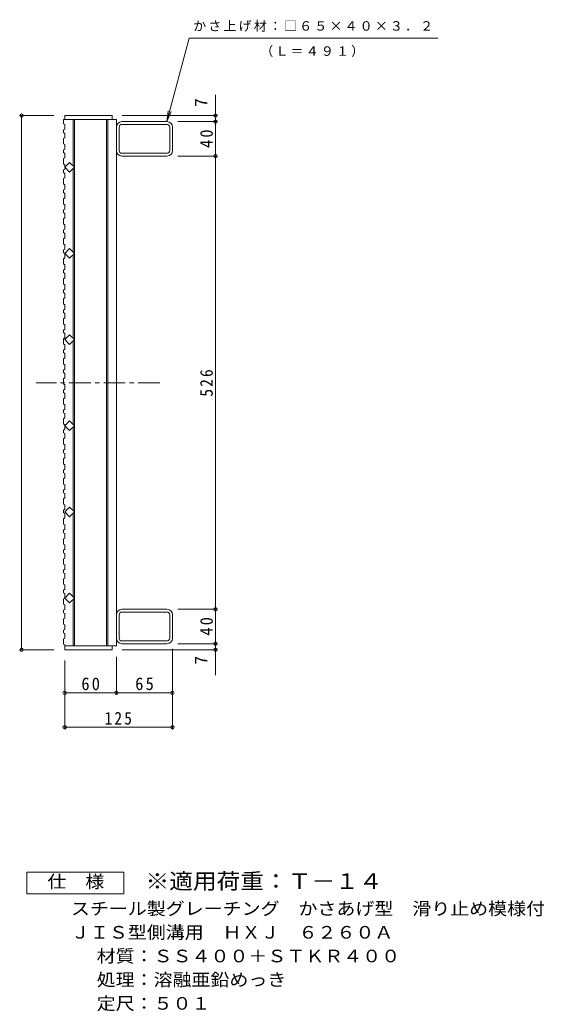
# Model space of a CAD drawing. Units: millimetres, scale not verified. Extents: x -707 to 809, y -686 to 677.
# Drawn here: x 201 to 809, y -513 to 638 of the extents above; entities that cross this region are included whole.
import ezdxf
from ezdxf.enums import TextEntityAlignment as Align

# ---------------------------------------------------------------- set-up
doc = ezdxf.new("R2010")
doc.units = ezdxf.units.MM
doc.header["$LTSCALE"] = 5
doc.header["$PDMODE"] = 32
doc.header["$PDSIZE"] = 4
doc.linetypes.add('CHAIN1', pattern=[8, 5, -1, 1, -1])
for name, color, linetype, lineweight in [('B-1', 2, 'Continuous', 9), ('B-2', 3, 'Continuous', 9), ('B-4', 7, 'Continuous', 9), ('B-A', 3, 'Continuous', 9), ('F-4_F-4ﾚｲﾔ', 2, 'Continuous', 9)]:
    doc.layers.add(name, color=color, linetype=linetype, lineweight=lineweight)
doc.layers.add('F-5_F-5ﾚｲﾔ', color=2, linetype='Continuous')
doc.styles.add('ＭＳ ゴシック', font='')
doc.styles.get('ＭＳ ゴシック').set_extended_font_data('MS Gothic')

msp = doc.modelspace()

# ---------------------------------------------------------------- linework, layer by layer
at = {"layer": 'B-1'}
for p, q in [((371.303, 519.419), (319.103, 519.419)), ((312.703, 513.019), (312.703, 485.819)), ((315.903, 485.819), (315.903, 513.019)), ((371.303, 516.219), (319.103, 516.219)), ((374.503, 485.819), (374.503, 513.019)), ((377.703, 485.819), (377.703, 513.019)), ((319.103, 482.619), (371.303, 482.619)), ((371.303, 479.419), (319.103, 479.419)), ((312.703, -52.981), (312.703, -80.181)), ((315.903, -52.981), (315.903, -80.181)), ((371.303, -46.581), (319.103, -46.581)), ((319.103, -49.781), (371.303, -49.781)), ((374.503, -52.981), (374.503, -80.181)), ((377.703, -52.981), (377.703, -80.181)), ((371.303, -83.381), (319.103, -83.381)), ((371.303, -86.581), (319.103, -86.581))]:
    msp.add_line(p, q, dxfattribs=at)
for centre, radius, start, end in [((319.103, 513.019), 6.4, 90, 180), ((371.303, 513.019), 6.4, 0, 90), ((319.103, 513.019), 3.2, 90, 180), ((371.303, 513.019), 3.2, 0, 90), ((319.103, 485.819), 6.4, 180, 270), ((319.103, 485.819), 3.2, 180, 270), ((371.303, 485.819), 6.4, 270, 0), ((371.303, 485.819), 3.2, 270, 0), ((319.103, -52.981), 6.4, 90, 180), ((319.103, -52.981), 3.2, 90, 180), ((371.303, -52.981), 6.4, 0, 90), ((371.303, -52.981), 3.2, 0, 90), ((319.103, -80.181), 6.4, 180, 270), ((319.103, -80.181), 3.2, 180, 270), ((371.303, -80.181), 3.2, 270, 0), ((371.303, -80.181), 6.4, 270, 0)]:
    msp.add_arc(centre, radius, start, end, dxfattribs=at)
at = {"layer": 'B-2'}
for p, q in [((251.203, 521.919), (312.703, 521.919)), ((252.703, 526.419), (307.703, 526.419)), ((252.703, 526.419), (252.703, 521.919)), ((262.703, 467.733), (262.703, 521.919)), ((264.203, 316.419), (264.203, 521.919)), ((301.203, 521.919), (301.203, 306.589)), ((302.703, 521.919), (302.703, 306.589)), ((307.703, 526.419), (307.703, 521.919)), ((312.703, 521.919), (312.703, 306.589)), ((262.703, 367.733), (262.703, 465.106)), ((262.703, 316.419), (262.703, 365.106)), ((262.703, 316.419), (262.703, 267.733)), ((264.203, 316.419), (264.203, -89.081)), ((301.203, -89.081), (301.203, 306.589)), ((302.703, -89.081), (302.703, 306.589)), ((312.703, -89.081), (312.703, 306.589)), ((262.703, 265.105), (262.703, 167.733)), ((262.703, 165.105), (262.703, 67.733)), ((262.703, 65.105), (262.703, -32.267)), ((262.703, -34.895), (262.703, -89.081)), ((252.703, -93.581), (252.703, -87.989)), ((252.703, -89.081), (312.703, -89.081)), ((307.703, -93.581), (307.703, -89.081)), ((252.703, -93.581), (307.703, -93.581))]:
    msp.add_line(p, q, dxfattribs=at)
at = {"layer": 'B-2', "linetype": 'CHAIN1'}
msp.add_line((363.042, 216.419), (219.679, 216.419), dxfattribs=at)
at = {"layer": 'B-2'}
for points in [[(264.017, 466.42), (258.36, 460.763), (252.703, 466.42), (258.36, 472.076)], [(264.017, 366.42), (258.36, 360.763), (252.703, 366.42), (258.36, 372.076)], [(264.017, 266.419), (258.36, 272.076), (252.703, 266.419), (258.36, 260.762)], [(264.017, 166.419), (258.36, 172.076), (252.703, 166.419), (258.36, 160.762)], [(264.017, 66.419), (258.36, 72.076), (252.703, 66.419), (258.36, 60.762)], [(264.017, -33.581), (258.36, -27.924), (252.703, -33.581), (258.36, -39.238)]]:
    msp.add_lwpolyline(points, close=True, dxfattribs=at)
at = {"layer": 'B-4'}
for p, q in [((371.303, 519.419), (397.294, 616.419)), ((397.294, 616.419), (685.673, 616.419)), ((427.703, -122.96), (427.703, 550.486)), ((371.303, 519.419), (372.934, 531.812)), ((371.303, 519.419), (376.086, 530.967)), ((240.203, 526.419), (201.203, 526.419)), ((202.703, -93.581), (202.703, 526.419)), ((319.203, 526.419), (429.203, 526.419)), ((383.803, 519.419), (429.203, 519.419)), ((383.803, 479.419), (429.203, 479.419)), ((383.803, -46.581), (429.203, -46.581)), ((383.803, -86.581), (429.203, -86.581)), ((240.203, -93.581), (201.203, -93.581)), ((312.703, -101.581), (312.703, -145.081)), ((319.203, -93.581), (429.203, -93.581)), ((377.703, -92.681), (377.703, -185.081)), ((252.703, -106.081), (252.703, -185.081)), ((252.703, -143.581), (377.703, -143.581)), ((252.703, -183.581), (377.703, -183.581))]:
    msp.add_line(p, q, dxfattribs=at)
for p in [(202.703, 526.419), (427.703, 526.419), (427.703, 519.419), (427.703, 479.419), (427.703, -46.581), (202.703, -93.581), (427.703, -86.581), (427.703, -93.581), (252.703, -143.581), (312.703, -143.581), (377.703, -143.581), (252.703, -183.581), (377.703, -183.581)]:
    msp.add_point(p, dxfattribs=at)
at = {"layer": 'B-A'}
for p, q in [((251.203, 521.919), (251.203, 516.889)), ((251.203, 516.889), (252.703, 515.889)), ((251.203, 509.776), (252.703, 510.776)), ((251.203, 509.776), (251.203, 506.776)), ((251.203, 506.776), (252.703, 505.776)), ((252.703, 510.776), (252.703, 515.889)), ((251.203, 499.663), (252.703, 500.663)), ((251.203, 499.663), (251.203, 493.663)), ((252.703, 505.776), (252.703, 500.663)), ((251.203, 493.663), (252.703, 492.663)), ((251.203, 486.55), (252.703, 487.55)), ((251.203, 486.55), (251.203, 483.55)), ((251.203, 483.55), (252.703, 482.55)), ((252.703, 487.55), (252.703, 492.663)), ((251.203, 476.437), (252.703, 477.437)), ((251.203, 476.437), (251.203, 470.437)), ((252.703, 482.55), (252.703, 477.437)), ((251.203, 470.437), (252.703, 469.437)), ((251.203, 463.324), (252.703, 464.324)), ((251.203, 463.324), (251.203, 460.324)), ((251.203, 460.324), (252.703, 459.324)), ((252.703, 464.324), (252.703, 469.437)), ((251.203, 453.211), (252.703, 454.211)), ((251.203, 453.211), (251.203, 447.211)), ((252.703, 459.324), (252.703, 454.211)), ((251.203, 447.211), (252.703, 446.211)), ((251.203, 440.098), (252.703, 441.098)), ((251.203, 440.098), (251.203, 437.098)), ((252.703, 441.098), (252.703, 446.211)), ((251.203, 437.098), (252.703, 436.098)), ((251.203, 429.985), (252.703, 430.985)), ((251.203, 429.985), (251.203, 423.985)), ((252.703, 436.098), (252.703, 430.985)), ((251.203, 423.985), (252.703, 422.985)), ((251.203, 416.872), (252.703, 417.872)), ((251.203, 416.872), (251.203, 413.872)), ((252.703, 417.872), (252.703, 422.985)), ((251.203, 413.872), (252.703, 412.872)), ((251.203, 406.759), (252.703, 407.759)), ((251.203, 406.759), (251.203, 400.759)), ((252.703, 412.872), (252.703, 407.759)), ((251.203, 400.759), (252.703, 399.759)), ((251.203, 393.646), (252.703, 394.646)), ((251.203, 393.646), (251.203, 390.646)), ((252.703, 394.646), (252.703, 399.759)), ((251.203, 390.646), (252.703, 389.646)), ((251.203, 383.533), (252.703, 384.533)), ((251.203, 383.533), (251.203, 377.533)), ((252.703, 389.646), (252.703, 384.533)), ((251.203, 377.533), (252.703, 376.533)), ((251.203, 370.42), (252.703, 371.42)), ((251.203, 370.42), (251.203, 367.42)), ((252.703, 371.42), (252.703, 376.533)), ((251.203, 367.42), (252.703, 366.42)), ((251.203, 360.307), (252.703, 361.307)), ((251.203, 360.307), (251.203, 354.307)), ((252.703, 366.42), (252.703, 361.307)), ((251.203, 354.307), (252.703, 353.307)), ((251.203, 347.194), (252.703, 348.194)), ((251.203, 347.194), (251.203, 344.193)), ((252.703, 348.194), (252.703, 353.307)), ((251.203, 344.193), (252.703, 343.194)), ((251.203, 337.08), (252.703, 338.08)), ((251.203, 337.08), (251.203, 331.081)), ((252.703, 343.194), (252.703, 338.08)), ((251.203, 331.081), (252.703, 330.08)), ((251.203, 323.967), (252.703, 324.968)), ((251.203, 323.967), (251.203, 320.967)), ((252.703, 324.968), (252.703, 330.08)), ((251.203, 320.967), (252.703, 319.968)), ((251.203, 313.854), (252.703, 314.854)), ((251.203, 313.854), (251.203, 307.854)), ((252.703, 319.968), (252.703, 314.854)), ((251.203, 307.854), (252.703, 306.854)), ((251.203, 300.741), (252.703, 301.741)), ((251.203, 300.741), (251.203, 297.741)), ((252.703, 301.741), (252.703, 306.854)), ((251.203, 297.741), (252.703, 296.741)), ((251.203, 290.628), (252.703, 291.628)), ((251.203, 290.628), (251.203, 284.628)), ((252.703, 296.741), (252.703, 291.628)), ((251.203, 284.628), (252.703, 283.628)), ((251.203, 277.515), (252.703, 278.515)), ((251.203, 277.515), (251.203, 274.515)), ((252.703, 278.515), (252.703, 283.628)), ((251.203, 274.515), (252.703, 273.515)), ((251.203, 267.402), (252.703, 268.402)), ((251.203, 267.402), (251.203, 261.402)), ((252.703, 273.515), (252.703, 268.402)), ((251.203, 261.402), (252.703, 260.402)), ((251.203, 254.289), (252.703, 255.289)), ((251.203, 254.289), (251.203, 251.289)), ((252.703, 255.289), (252.703, 260.402)), ((251.203, 251.289), (252.703, 250.289)), ((251.203, 244.176), (252.703, 245.176)), ((251.203, 244.176), (251.203, 238.176)), ((252.703, 250.289), (252.703, 245.176)), ((251.203, 238.176), (252.703, 237.176)), ((251.203, 231.063), (252.703, 232.063)), ((251.203, 231.063), (251.203, 228.063)), ((252.703, 232.063), (252.703, 237.176)), ((251.203, 228.063), (252.703, 227.063)), ((251.203, 220.95), (252.703, 221.95)), ((251.203, 220.95), (251.203, 214.95)), ((252.703, 227.063), (252.703, 221.95)), ((251.203, 214.95), (252.703, 213.95)), ((251.203, 207.837), (252.703, 208.837)), ((251.203, 207.837), (251.203, 204.837)), ((252.703, 208.837), (252.703, 213.95)), ((251.203, 204.837), (252.703, 203.837)), ((251.203, 197.724), (252.703, 198.724)), ((251.203, 197.724), (251.203, 191.724)), ((252.703, 203.837), (252.703, 198.724)), ((251.203, 191.724), (252.703, 190.724)), ((251.203, 184.611), (252.703, 185.611)), ((251.203, 184.611), (251.203, 181.611)), ((252.703, 185.611), (252.703, 190.724)), ((251.203, 181.611), (252.703, 180.611)), ((251.203, 174.498), (252.703, 175.498)), ((251.203, 174.498), (251.203, 168.498)), ((252.703, 180.611), (252.703, 175.498)), ((251.203, 168.498), (252.703, 167.498)), ((251.203, 161.385), (252.703, 162.385)), ((251.203, 161.385), (251.203, 158.385)), ((252.703, 162.385), (252.703, 167.498)), ((251.203, 158.385), (252.703, 157.385)), ((251.203, 151.272), (252.703, 152.272)), ((251.203, 151.272), (251.203, 145.272)), ((252.703, 157.385), (252.703, 152.272)), ((251.203, 145.272), (252.703, 144.272)), ((251.203, 138.159), (252.703, 139.159)), ((251.203, 138.159), (251.203, 135.159)), ((252.703, 139.159), (252.703, 144.272)), ((251.203, 135.159), (252.703, 134.159)), ((251.203, 128.046), (252.703, 129.046)), ((251.203, 128.046), (251.203, 122.046)), ((252.703, 134.159), (252.703, 129.046)), ((251.203, 122.046), (252.703, 121.046)), ((251.203, 114.933), (252.703, 115.933)), ((252.703, 115.933), (252.703, 121.046)), ((251.203, 114.933), (251.203, 111.933)), ((251.203, 111.933), (252.703, 110.933)), ((251.203, 104.82), (252.703, 105.82)), ((251.203, 104.82), (251.203, 98.82)), ((252.703, 110.933), (252.703, 105.82)), ((251.203, 98.82), (252.703, 97.82)), ((251.203, 91.707), (252.703, 92.707)), ((252.703, 92.707), (252.703, 97.82)), ((251.203, 91.707), (251.203, 88.707)), ((251.203, 88.707), (252.703, 87.707)), ((251.203, 81.594), (252.703, 82.594)), ((251.203, 81.594), (251.203, 75.594)), ((252.703, 87.707), (252.703, 82.594)), ((251.203, 75.594), (252.703, 74.594)), ((251.203, 68.481), (252.703, 69.481)), ((252.703, 69.481), (252.703, 74.594)), ((251.203, 68.481), (251.203, 65.481)), ((251.203, 65.481), (252.703, 64.481)), ((251.203, 58.368), (252.703, 59.368)), ((251.203, 58.368), (251.203, 52.368)), ((252.703, 64.481), (252.703, 59.368)), ((251.203, 52.368), (252.703, 51.368)), ((251.203, 45.255), (252.703, 46.255)), ((252.703, 46.255), (252.703, 51.368)), ((251.203, 45.255), (251.203, 42.255)), ((251.203, 42.255), (252.703, 41.255)), ((251.203, 35.142), (252.703, 36.142)), ((251.203, 35.142), (251.203, 29.142)), ((252.703, 41.255), (252.703, 36.142)), ((251.203, 29.142), (252.703, 28.142)), ((251.203, 22.029), (252.703, 23.029)), ((252.703, 23.029), (252.703, 28.142)), ((251.203, 22.029), (251.203, 19.029)), ((251.203, 19.029), (252.703, 18.029)), ((251.203, 11.916), (252.703, 12.916)), ((251.203, 11.916), (251.203, 5.916)), ((252.703, 18.029), (252.703, 12.916)), ((251.203, 5.916), (252.703, 4.916)), ((252.703, -0.197), (252.703, 4.916)), ((251.203, -1.197), (252.703, -0.197)), ((251.203, -1.197), (251.203, -4.197)), ((251.203, -4.197), (252.703, -5.197)), ((251.203, -11.31), (252.703, -10.31)), ((251.203, -11.31), (251.203, -17.31)), ((252.703, -5.197), (252.703, -10.31)), ((251.203, -17.31), (252.703, -18.31)), ((252.703, -23.423), (252.703, -18.31)), ((251.203, -24.424), (252.703, -23.423)), ((251.203, -24.424), (251.203, -27.424)), ((251.203, -27.424), (252.703, -28.423)), ((251.203, -34.537), (252.703, -33.537)), ((252.703, -28.423), (252.703, -33.537)), ((251.203, -34.537), (251.203, -40.536)), ((251.203, -40.536), (252.703, -41.537)), ((252.703, -46.649), (252.703, -41.537)), ((251.203, -47.65), (252.703, -46.649)), ((251.203, -47.65), (251.203, -50.65)), ((251.203, -50.65), (252.703, -51.649)), ((251.203, -57.763), (252.703, -56.763)), ((252.703, -51.649), (252.703, -56.763)), ((251.203, -57.763), (251.203, -63.763)), ((251.203, -63.763), (252.703, -64.763)), ((252.703, -69.876), (252.703, -64.763)), ((251.203, -70.876), (252.703, -69.876)), ((251.203, -70.876), (251.203, -73.876)), ((251.203, -73.876), (252.703, -74.876)), ((251.203, -80.989), (252.703, -79.989)), ((252.703, -74.876), (252.703, -79.989)), ((251.203, -80.989), (251.203, -86.989)), ((251.203, -86.989), (252.703, -87.989))]:
    msp.add_line(p, q, dxfattribs=at)
at = {"layer": 'F-4_F-4ﾚｲﾔ'}
msp.add_lwpolyline([(208.941, -376.769), (208.941, -351.769), (321.441, -351.769), (321.441, -376.769)], close=True, dxfattribs=at)

# ---------------------------------------------------------------- texts
at = {"layer": 'B-4', "color": 2, "style": 'ＭＳ ゴシック'}
for p in [(422.703, 536.498), (422.703, -110.753)]:
    msp.add_text('7', height=14.66, rotation=90, dxfattribs=at).set_placement(p, align=Align.BOTTOM_LEFT)
at = {"layer": 'B-4', "char_height": 11, "attachment_point": 7, "style": 'ＭＳ ゴシック'}
for s, insert in [('\\T1.17;かさ上げ材：□６５×４０×３．２', (401.821, 623.766)), ('\\T1.17;（Ｌ＝４９１）', (479.691, 594.328))]:
    msp.add_mtext(s, dxfattribs=dict(at, insert=insert))
at = {"layer": 'B-4', "color": 2, "char_height": 14.66, "attachment_point": 7, "rotation": 90, "style": 'ＭＳ ゴシック'}
for s, insert in [('\\T1.27;\\W0.95;40', (424.703, 488.794)), ('\\T1.27;\\W0.9;526', (424.703, 200.169)), ('\\T1.27;\\W0.95;40', (424.703, -77.206))]:
    msp.add_mtext(s, dxfattribs=dict(at, insert=insert))
at = {"layer": 'B-4', "color": 2, "char_height": 14.66, "attachment_point": 7, "style": 'ＭＳ ゴシック'}
for s, insert in [('\\T1.27;\\W0.95;60', (272.078, -140.581)), ('\\T1.27;\\W0.95;65', (334.578, -140.581)), ('\\T1.27;\\W0.9;125', (298.953, -180.581))]:
    msp.add_mtext(s, dxfattribs=dict(at, insert=insert))
at = {"layer": 'F-4_F-4ﾚｲﾔ', "style": 'ＭＳ ゴシック', "width": 1.1}
for s, p in [('仕\u3000様', (232.692, -374.269)), ('スチール製グレーチング\u3000かさあげ型\u3000滑り止め模様付', (259.986, -405.729)), ('ＪＩＳ型側溝用\u3000ＨＸＪ\u3000６２６０Ａ', (259.986, -433.23)), ('材質：ＳＳ４００＋ＳＴＫＲ４００', (289.842, -460.728)), ('処理：溶融亜鉛めっき', (289.842, -488.229)), ('定尺：５０１', (289.842, -515.729))]:
    msp.add_text(s, height=14.66, dxfattribs=at).set_placement(p, align=Align.BOTTOM_LEFT)
at = {"layer": 'F-5_F-5ﾚｲﾔ', "color": 3, "style": 'ＭＳ ゴシック', "width": 1.1}
msp.add_text('※適用荷重：Ｔ－１４', height=18.33, dxfattribs=at).set_placement((346.441, -376.769), align=Align.BOTTOM_LEFT)

doc.saveas('drawing.dxf')
